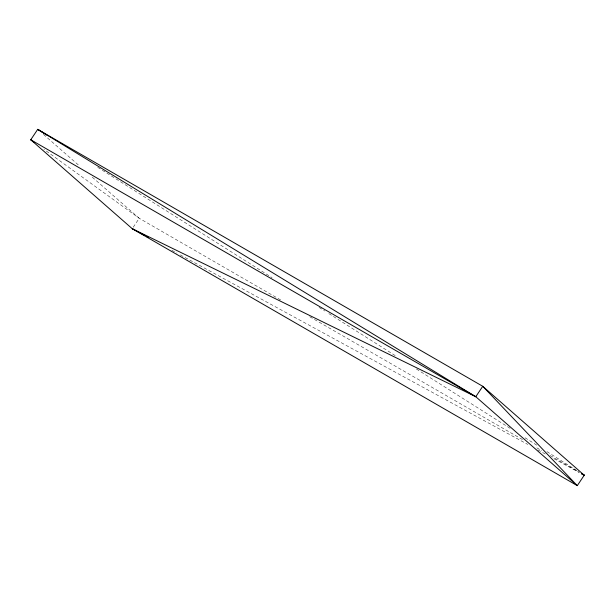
<?xml version="1.0" encoding="UTF-8"?>
<svg xmlns="http://www.w3.org/2000/svg" width="615" height="615" viewBox="0 0 615 615"><rect width="100%" height="100%" fill="white"/><g stroke="black" fill="none" stroke-linecap="round" stroke-linejoin="round"><path stroke-width="0.46" stroke-dasharray="3.08 2.31" d="M133.247 227.219L139.221 218.287L90.989 176.028M171.885 250.32L176.943 253.08M180.318 254.925L527.747 444.414M537.871 449.926L545.459 454.07M553.892 458.667L579.192 472.466M280.632 299.936L139.221 218.287L43.919 149.307M309.745 316.74L523.526 440.171M536.834 447.851L541.83 450.734M550.148 455.538L579.261 472.343M97.724 167.334L272.061 277.657M319.093 307.423L324.766 311.013M328.825 313.581L396.936 356.685M416.401 369L510.458 428.532M525.056 437.765L537.218 445.46M546.95 451.618L576.955 470.606M43.481 134.401L79.473 165.942"/><path stroke-width="0.92" d="M144.902 235.607L132.248 228.703L475.779 396.713L482.752 386.297L577.277 485.642L475.779 396.713L37.723 129.358L30.75 139.774L132.248 228.703L577.277 485.642L584.25 475.226L482.752 386.297L37.723 129.358L39.16 130.618M146.585 236.529L148.276 237.444M581.721 473.842L584.25 475.226L581.821 473.688M475.779 396.713L30.75 139.774L33.848 142.019M581.752 473.788L584.25 475.226M37.723 129.358L46.64 135"/></g></svg>
